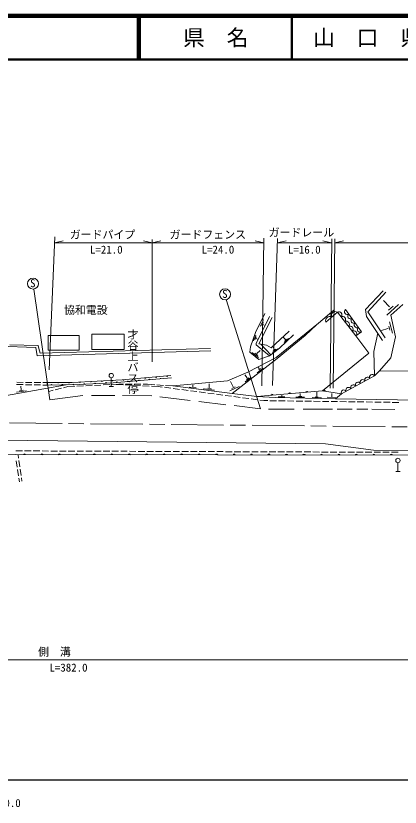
# Model space of a CAD drawing. Units: millimetres, scale not verified. Extents: x 40000 to 680000, y 20000 to 380000.
# Drawn here: x 269844 to 357838, y 198715 to 380000 of the extents above; entities that cross this region are included whole.
import ezdxf
from ezdxf.enums import TextEntityAlignment as Align

# ---------------------------------------------------------------- set-up
doc = ezdxf.new("R2010")
doc.units = ezdxf.units.MM
doc.header["$LTSCALE"] = 1000
doc.linetypes.add('CHAIN', pattern=[18.5, 12, -1.5, 3.5, -1.5])
for name, color, linetype, lineweight in [('M-BGD', 7, 'Continuous', 13), ('M-BMK', 2, 'CHAIN', 13), ('M-STR-HTXT', 7, 'Continuous', 13), ('M-TTL', 2, 'Continuous', 140), ('M-TTL-BAND', 7, 'Continuous', 25), ('M-TTL-LINE', 7, 'Continuous', 50)]:
    doc.layers.add(name, color=color, linetype=linetype, lineweight=lineweight)
doc.layers.add('M-TTL-TXT', color=7, linetype='Continuous')
doc.styles.add('@ＭＳ ゴシック', font='')
doc.styles.add('ＭＳ ゴシック', font='')
doc.styles.get('@ＭＳ ゴシック').set_extended_font_data('@MS Gothic')
doc.styles.get('ＭＳ ゴシック').set_extended_font_data('MS Gothic')

msp = doc.modelspace()

# ---------------------------------------------------------------- linework, layer by layer
at = {"layer": 'M-BGD'}
for p, q in [((277622, 292024), (273968, 317420)), ((353925, 317023), (349911, 312703)), ((350416, 312197), (354563, 316677)), ((325833, 290000), (318011, 314979)), ((355427, 313327), (354018, 314750)), ((354816, 311440), (357461, 313859)), ((355720, 311390), (358441, 313842)), ((339119, 309584), (342669, 312595)), ((345344, 312699), (349023, 307645)), ((349911, 312703), (350110, 311121)), ((350416, 312197), (354407, 306239)), ((355201, 312583), (356212, 313500)), ((324727, 307433), (326861, 311779)), ((327931, 311154), (324834, 304960)), ((325478, 304874), (328499, 310885)), ((325768, 308827), (326557, 310342)), ((353828, 305601), (350110, 311121)), ((355720, 311390), (356750, 306462)), ((326504, 309713), (326149, 309048)), ((326379, 309261), (326699, 309102)), ((329459, 301722), (339119, 309584)), ((338732, 309269), (336085, 306760)), ((355005, 308343), (353582, 307878)), ((355124, 308383), (355005, 308343)), ((355271, 308875), (355483, 308024)), ((355390, 309885), (356108, 307333)), ((277221, 306756), (284324, 306786)), ((277236, 303376), (277221, 306756)), ((284324, 306786), (284338, 303407)), ((287216, 307065), (294620, 307085)), ((287225, 303536), (287216, 307065)), ((294620, 307085), (294629, 303556)), ((323584, 304176), (324727, 307433)), ((324255, 305517), (324798, 306853)), ((324865, 306478), (324629, 305821)), ((332417, 307745), (328320, 303977)), ((336085, 306760), (329698, 301516)), ((330230, 303857), (333394, 306888)), ((347707, 306668), (349023, 307645)), ((350668, 302755), (347707, 306668)), ((352704, 307271), (351775, 303089)), ((356750, 306462), (355713, 301656)), ((274966, 304448), (268452, 304625)), ((324834, 304960), (324847, 304628)), ((324838, 306061), (325212, 305907)), ((324847, 304628), (327904, 302142)), ((327213, 304575), (325478, 304874)), ((328236, 302328), (325953, 304792)), ((328320, 303977), (327213, 304575)), ((331583, 305885), (331158, 306322)), ((331264, 305158), (332239, 306050)), ((331441, 305613), (331796, 305920)), ((265909, 304361), (274449, 304016)), ((274449, 304016), (274755, 302128)), ((274755, 302128), (314494, 303268)), ((275072, 303774), (274966, 304448)), ((275435, 302684), (275072, 303774)), ((314404, 303762), (275435, 302684)), ((284338, 303407), (277236, 303376)), ((294622, 303556), (287225, 303536)), ((323411, 302913), (323584, 304176)), ((325445, 301238), (323411, 302913)), ((323906, 302904), (325395, 301690)), ((325040, 302647), (325776, 303347)), ((328236, 302328), (330230, 303857)), ((328594, 302842), (329799, 303693)), ((328984, 303640), (328780, 304127)), ((328798, 303268), (329347, 303666)), ((340086, 294067), (350668, 302755)), ((351775, 303089), (351969, 297533)), ((329698, 301516), (319410, 293501)), ((322999, 298369), (329459, 301722)), ((324597, 302727), (325262, 302204)), ((327904, 302142), (325445, 301238)), ((327904, 302142), (328236, 302328)), ((355713, 301656), (353081, 298646)), ((325124, 298240), (326471, 299303)), ((325567, 299179), (325293, 299445)), ((325461, 298878), (325851, 299188)), ((318319, 296353), (322999, 298369)), ((322802, 297070), (322271, 297753)), ((351969, 297533), (344415, 293408)), ((353081, 298646), (351969, 297533)), ((353081, 298646), (362411, 298602)), ((270030, 295535), (271529, 295506)), ((270044, 296045), (271543, 296031)), ((272029, 295496), (273529, 295467)), ((272043, 296026), (273543, 296012)), ((274043, 296007), (275543, 295993)), ((276043, 295988), (277022, 295979)), ((277002, 295401), (277022, 295979)), ((289836, 295437), (291335, 295506)), ((291695, 295099), (291695, 297099)), ((291834, 295529), (293401, 295602)), ((294388, 295496), (292835, 295576)), ((293401, 295602), (294461, 295599)), ((294961, 295597), (296461, 295593)), ((296961, 295591), (298461, 295587)), ((298961, 295585), (300020, 295582)), ((300020, 295582), (301641, 295477)), ((305756, 295210), (318319, 296353)), ((310352, 294986), (310387, 295500)), ((314136, 294817), (314127, 295703)), ((319568, 295012), (318992, 296226)), ((322359, 296131), (323733, 297159)), ((322678, 296698), (323175, 297079)), ((266894, 292843), (276250, 294513)), ((269991, 293773), (272269, 294083)), ((270665, 294119), (271595, 294234)), ((271081, 294305), (270975, 295191)), ((274029, 295458), (275529, 295429)), ((276028, 295419), (277002, 295401)), ((276250, 294513), (281377, 295473)), ((277370, 293967), (278360, 294213)), ((278845, 294334), (280301, 294696)), ((280786, 294817), (281776, 295063)), ((281776, 295063), (283343, 295136)), ((283843, 295159), (285341, 295229)), ((285840, 295252), (287339, 295321)), ((287838, 295344), (289337, 295414)), ((291195, 295099), (292195, 295099)), ((296385, 295394), (294887, 295471)), ((298383, 295292), (296885, 295369)), ((300380, 295190), (298882, 295267)), ((302432, 295086), (300880, 295165)), ((302140, 295444), (303637, 295347)), ((303374, 294960), (302432, 295086)), ((305357, 294695), (303870, 294894)), ((304136, 295315), (305756, 295210)), ((319410, 293501), (305756, 295210)), ((307339, 294430), (305852, 294629)), ((309321, 294166), (307835, 294364)), ((309492, 294950), (311167, 294746)), ((311304, 293901), (309817, 294100)), ((313286, 293636), (311799, 293835)), ((312842, 294534), (312966, 294534)), ((312966, 294534), (315359, 294277)), ((313737, 294702), (314588, 294613)), ((318824, 294108), (320950, 295101)), ((319311, 294649), (320082, 295012)), ((338742, 292805), (338742, 293750)), ((277622, 292024), (285178, 293021)), ((287152, 293060), (292496, 293014)), ((300990, 292941), (294271, 292999)), ((302804, 292692), (309777, 291877)), ((315269, 293371), (313782, 293570)), ((317251, 293107), (315764, 293305)), ((319233, 292842), (317747, 293040)), ((319410, 293501), (325013, 292823)), ((321216, 292577), (319729, 292776)), ((323198, 292312), (321711, 292511)), ((325181, 292048), (323694, 292246)), ((325013, 292823), (329200, 292552)), ((326618, 291856), (325676, 291981)), ((329200, 292552), (343045, 292265)), ((329944, 292705), (331469, 292705)), ((330742, 292705), (330742, 293095)), ((333950, 292634), (335917, 292607)), ((334585, 292805), (335288, 292811)), ((334933, 292900), (334933, 293496)), ((337694, 292541), (339805, 292490)), ((338415, 292703), (339100, 292679)), ((341101, 292626), (343015, 292561)), ((342176, 292685), (342182, 293488)), ((344415, 293408), (343045, 292265)), ((343045, 292265), (365300, 291916)), ((311714, 291650), (317951, 290921)), ((325833, 290000), (319834, 290701)), ((326618, 291856), (327520, 291843)), ((328020, 291837), (329520, 291816)), ((330020, 291809), (331520, 291789)), ((332020, 291782), (333520, 291762)), ((334020, 291755), (335520, 291734)), ((336020, 291727), (337519, 291707)), ((338019, 291700), (339519, 291680)), ((340019, 291673), (341519, 291652)), ((342019, 291646), (343519, 291625)), ((344019, 291618), (345519, 291598)), ((346019, 291591), (347518, 291571)), ((348018, 291564), (349518, 291543)), ((350018, 291537), (351518, 291516)), ((352018, 291509), (353518, 291489)), ((354018, 291482), (355518, 291462)), ((356018, 291455), (357518, 291434)), ((327658, 289910), (333604, 289902)), ((335638, 289910), (342338, 289901)), ((346884, 289865), (343394, 289905)), ((347894, 289889), (350426, 289884)), ((351330, 289865), (356634, 289785)), ((96610, 284759), (340755, 281930)), ((340755, 281930), (351732, 280465)), ((271350, 280328), (269850, 280333)), ((270368, 279468), (270483, 278651)), ((273350, 280320), (271850, 280326)), ((275350, 280313), (273850, 280318)), ((277350, 280305), (275850, 280311)), ((279350, 280298), (277850, 280304)), ((281350, 280291), (279850, 280296)), ((283350, 280283), (281850, 280289)), ((285350, 280276), (283850, 280281)), ((287350, 280268), (285850, 280274)), ((289350, 280261), (287850, 280266)), ((291350, 280253), (289850, 280259)), ((293350, 280246), (291850, 280252)), ((295350, 280239), (293850, 280244)), ((297350, 280231), (295850, 280237)), ((299350, 280224), (297850, 280229)), ((301350, 280216), (299850, 280222)), ((303350, 280209), (301850, 280215)), ((305350, 280202), (303850, 280207)), ((307350, 280194), (305850, 280200)), ((309350, 280187), (307850, 280192)), ((311350, 280179), (309850, 280185)), ((313350, 280172), (311850, 280178)), ((315350, 280165), (313850, 280170)), ((317350, 280157), (315850, 280163)), ((319350, 280150), (317850, 280155)), ((321350, 280142), (319850, 280148)), ((323350, 280135), (321850, 280140)), ((325350, 280127), (323850, 280133)), ((327350, 280120), (325850, 280126)), ((329350, 280113), (327850, 280118)), ((331350, 280105), (329850, 280111)), ((333350, 280098), (331850, 280103)), ((335350, 280090), (333850, 280096)), ((337350, 280083), (335850, 280089)), ((339350, 280076), (337850, 280081)), ((341350, 280068), (339850, 280074)), ((343350, 280061), (341850, 280066)), ((345350, 280053), (343850, 280059)), ((347350, 280046), (345850, 280052)), ((349349, 280039), (347850, 280044)), ((351349, 280031), (349849, 280037)), ((351732, 280465), (367553, 280405)), ((353349, 280024), (351849, 280029)), ((355349, 280016), (353849, 280022)), ((357349, 280009), (355849, 280014)), ((269917, 278072), (270152, 276590)), ((270553, 278156), (270762, 276670)), ((357328, 275629), (357328, 277629)), ((270231, 276096), (270466, 274615)), ((270832, 276175), (271041, 274690)), ((356828, 275629), (357828, 275629)), ((270544, 274121), (270687, 273218)), ((271110, 274195), (271225, 273378))]:
    msp.add_line(p, q, dxfattribs=at)
for points in [[(347707, 306668), (343460, 312131), (340828, 309858)], [(277022, 295979), (282773, 296025), (294218, 296604), (305319, 297576)], [(305454, 297037), (292165, 295961), (284368, 295522), (277002, 295401)], [(344415, 293408), (340086, 294067), (325013, 292823)], [(391817, 279133), (362418, 279364), (269696, 279469), (133970, 280268)]]:
    msp.add_lwpolyline(points, dxfattribs=at)
for centre, radius in [((273781, 318656), 1250), ((317760, 316203), 1250), ((291695, 297599), 500), ((357328, 278129), 500)]:
    msp.add_circle(centre, radius, dxfattribs=at)
for centre, radius, start, end in [((343018, 311313), 930, 61.59308, 200.03709), ((343807, 311524), 699, 316.0045, 119.71651), ((345733, 312209), 626, 128.39878, 303.69627), ((341702, 310177), 930, 61.59308, 200.03709), ((344656, 310431), 699, 316.0045, 119.71651), ((345505, 309339), 699, 316.0045, 119.71651), ((346469, 311198), 626, 128.39878, 303.69627), ((347204, 310187), 626, 128.39878, 303.69627), ((346355, 308246), 699, 316.0045, 119.71651), ((347940, 309176), 626, 128.39878, 303.69627), ((348676, 308165), 626, 128.39878, 303.69627), ((347204, 307153), 699, 316.0045, 119.71651), ((304468, 297501), 100, 185.00416, 5.00416), ((351436, 297225), 615, 30.03777, 207.24307), ((278010, 295417), 100, 0.94338, 180.94338), ((279522, 295999), 100, 180.46349, 0.46349), ((280510, 295458), 100, 0.94338, 180.94338), ((282022, 296019), 100, 180.46349, 0.46349), ((283010, 295500), 100, 0.94338, 180.94338), ((284520, 296114), 100, 182.89228, 2.89228), ((285508, 295586), 100, 3.22041, 183.22041), ((287017, 296240), 100, 182.89228, 2.89228), ((288004, 295727), 100, 3.22041, 183.22041), ((289514, 296366), 100, 182.89228, 2.89228), ((290500, 295867), 100, 3.22041, 183.22041), ((292010, 296492), 100, 182.89228, 2.89228), ((292994, 296028), 100, 4.632, 184.632), ((294506, 296629), 100, 185.00416, 5.00416), ((295486, 296230), 100, 4.632, 184.632), ((296997, 296847), 100, 185.00416, 5.00416), ((297978, 296432), 100, 4.632, 184.632), ((299487, 297065), 100, 185.00416, 5.00416), ((300470, 296634), 100, 4.632, 184.632), ((301978, 297283), 100, 185.00416, 5.00416), ((302962, 296835), 100, 4.632, 184.632), ((348199, 295457), 615, 30.03777, 207.24307), ((349278, 296047), 615, 30.03777, 207.24307), ((350357, 296636), 615, 30.03777, 207.24307), ((336481, 293713), 256, 17.40012, 172.03935), ((340452, 293955), 256, 4.01628, 158.65551), ((344961, 293689), 615, 30.03777, 207.24307), ((346041, 294279), 615, 30.03777, 207.24307), ((347120, 294868), 615, 30.03777, 207.24307), ((328509, 293055), 256, 17.40012, 172.03935), ((332495, 293384), 256, 17.40012, 172.03935), ((271818, 279410), 256, 12.6157, 167.25493), ((275818, 279405), 256, 12.6157, 167.25493), ((279818, 279401), 256, 12.6157, 167.25493), ((283818, 279396), 256, 12.6157, 167.25493), ((287818, 279392), 256, 12.6157, 167.25493), ((291818, 279387), 256, 12.6157, 167.25493), ((295818, 279383), 256, 12.6157, 167.25493), ((299818, 279378), 256, 12.6157, 167.25493), ((303818, 279374), 256, 12.6157, 167.25493), ((307818, 279369), 256, 12.6157, 167.25493), ((311818, 279365), 256, 12.6157, 167.25493), ((315818, 279360), 256, 12.6157, 167.25493), ((319818, 279356), 256, 12.6157, 167.25493), ((323818, 279351), 256, 12.6157, 167.25493), ((327818, 279347), 256, 12.6157, 167.25493), ((331818, 279342), 256, 12.6157, 167.25493), ((335818, 279338), 256, 12.6157, 167.25493), ((339818, 279333), 256, 12.6157, 167.25493), ((343818, 279329), 256, 12.6157, 167.25493), ((347818, 279324), 256, 12.6157, 167.25493), ((351818, 279320), 256, 12.6157, 167.25493), ((355818, 279315), 256, 12.6157, 167.25493)]:
    msp.add_arc(centre, radius, start, end, dxfattribs=at)
at = {"layer": 'M-BMK'}
msp.add_line((268425, 286731), (367803, 285765), dxfattribs=at)
at = {"layer": 'M-STR-HTXT'}
for p, q in [((278762, 329403), (277492, 298892)), ((278703, 327991), (280703, 328491)), ((301053, 327991), (299053, 328491)), ((301053, 328731), (301053, 300734)), ((301053, 327991), (303053, 328491)), ((326616, 327991), (324616, 328491)), ((326632, 329061), (326134, 295202)), ((328601, 295292), (329744, 329016)), ((329701, 327991), (331701, 328491)), ((342151, 327991), (340151, 328491)), ((342160, 328899), (341827, 294674)), ((342860, 328899), (342528, 294674)), ((342846, 327991), (344846, 328491)), ((278703, 327991), (301053, 327991)), ((301053, 327991), (326616, 327991)), ((329701, 327991), (342151, 327991)), ((342846, 327991), (459939, 327991)), ((67562, 232448), (449523, 232448))]:
    msp.add_line(p, q, dxfattribs=at)
at = {"layer": 'M-TTL'}
msp.add_line((680000, 380000), (40000, 380000), dxfattribs=at)
at = {"layer": 'M-TTL-BAND'}
msp.add_line((40000, 205000), (579000, 205000), dxfattribs=at)
at = {"layer": 'M-TTL-LINE'}
for p, q in [((297750, 380000), (297750, 370000)), ((298250, 380000), (298250, 370000)), ((333000, 380000), (333000, 370000)), ((40000, 370000), (680000, 370000))]:
    msp.add_line(p, q, dxfattribs=at)

# ---------------------------------------------------------------- texts
at = {"layer": 'M-BGD', "style": 'ＭＳ ゴシック'}
for s, p in [('S', (273103, 317282)), ('S', (317081, 314830)), ('協和電設', (280873, 311149))]:
    msp.add_text(s, height=1833, dxfattribs=at).set_placement(p, align=Align.BOTTOM_LEFT)
at = {"layer": 'M-BGD', "style": '@ＭＳ ゴシック'}
msp.add_text('才谷上バス停', height=1833, rotation=270, dxfattribs=at).set_placement((295143, 308276), align=Align.BOTTOM_LEFT)
at = {"layer": 'M-STR-HTXT', "style": 'ＭＳ ゴシック'}
for s, p in [('ガードパイプ', (282180, 328417)), ('ガードフェンス', (305041, 328417)), ('ガードレール', (327731, 328896)), ('L=21.0', (286815, 324973)), ('L=24.0', (312374, 324973)), ('L=16.0', (332154, 324973)), ('側\u3000溝', (274935, 232834)), ('L=382.0', (277537, 229228))]:
    msp.add_text(s, height=1833, dxfattribs=at).set_placement(p, align=Align.BOTTOM_LEFT)
at = {"layer": 'M-TTL-BAND', "style": 'ＭＳ ゴシック'}
msp.add_text('200.0', height=1833, dxfattribs=at).set_placement((267844, 198195), align=Align.BOTTOM_CENTER)
at = {"layer": 'M-TTL-TXT', "style": 'ＭＳ ゴシック'}
for s, p in [('県\u3000名', (315625, 375000)), ('山\u3000口\u3000県', (350375, 375000))]:
    msp.add_text(s, height=3666, dxfattribs=at).set_placement(p, align=Align.MIDDLE_CENTER)

doc.saveas('drawing.dxf')
